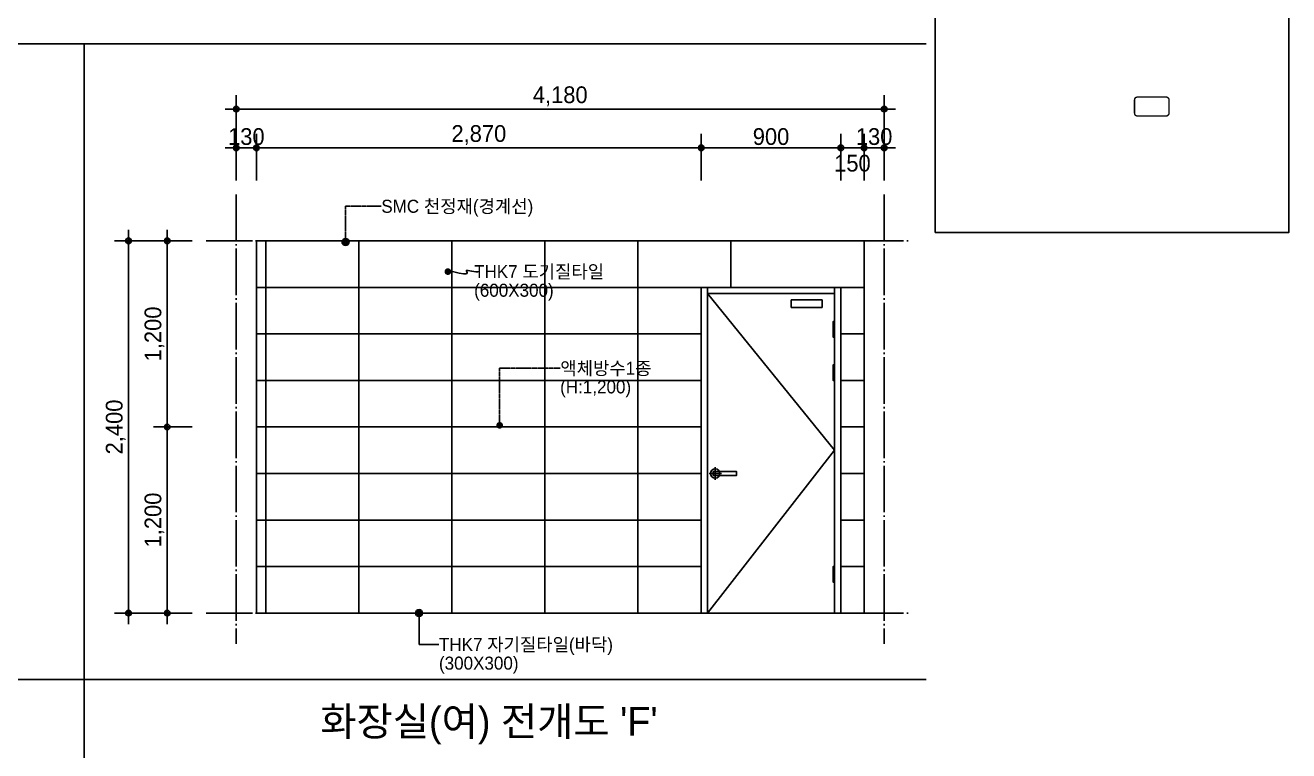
# Model space of a CAD drawing. Header units: millimetres. Extents: x 555 to 100215, y 750 to 17024.
# Drawn here: x 92064 to 100215, y 5389 to 10067 of the extents above; entities that cross this region are included whole.
import ezdxf
from ezdxf.enums import TextEntityAlignment as Align

# ---------------------------------------------------------------- set-up
doc = ezdxf.new("R2010")
doc.units = ezdxf.units.MM
doc.set_wipeout_variables(frame=1)
for name, pattern in [('$RECOVER_070302152830-3', [0]), ('CEN', [35, 30, -2, 1, -2]), ('HID', [2.3, 1.5, -0.8]), ('사무실2종$0$ACAD_ISO04W100', [30, 24, -3, 0, -3])]:
    doc.linetypes.add(name, pattern=pattern)
for name, color, linetype in [('$ZCDB_AUDIT_GENERATED_600D18', 7, 'Continuous'), ('1', 1, 'Continuous'), ('4A.TEC TEXT', 7, 'Continuous'), ('4A.TEC TEXT 2', 3, 'Continuous'), ('4A.TEC 해치 1', 9, 'Continuous'), ('_LIBR', 4, 'Continuous'), ('CEN', 1, 'CEN'), ('SY', 1, 'Continuous'), ('WAL', 3, 'Continuous'), ('WID', 4, 'Continuous')]:
    doc.layers.add(name, color=color, linetype=linetype)
doc.layers.add('DEFPOINT', color=135, linetype='Continuous', plot=False)
doc.styles.add('나눔고딕', font='')
doc.styles.add('돋움', font='')
doc.styles.get('나눔고딕').set_extended_font_data('Dotum')
doc.styles.get('돋움').set_extended_font_data('Dotum')
doc.dimstyles.new('DIM_600(외부치수)', dxfattribs={"dimscale": 400, "dimtxt": 3.3, "dimasz": 1, "dimexe": 2, "dimexo": 2, "dimgap": 1, "dimtad": 1, "dimdec": 0, "dimdsep": 46, "dimlunit": 6, "dimtxsty": '나눔고딕', "dimblk1": 'DIMDOT', "dimblk2": 'DIMDOT', "dimsah": 1, "dimcen": 2.5, "dimdle": 1.5, "dimclrd": 8, "dimclre": 8, "dimclrt": 3, "dimadec": 0, "dimazin": 0, "dimtfac": 1, "dimtdec": 0, "dimtix": 1, "dimtmove": 2, "dimatfit": 3, "dimldrblk": 'DIMDOT', "dimfxl": 1, "dimtvp": 1, "dimtolj": 1, "dimtzin": 0, "dimarcsym": 0})

# ---------------------------------------------------------------- blocks, each defined once
blk = doc.blocks.new('DIMDOT')
at = {"color": 0}
blk.add_line((-2, 0), (2, 0), dxfattribs=at)
for radius in [0.5, 0.25]:
    blk.add_circle((0, 0), radius, dxfattribs=at)
blk = doc.blocks.new('*D540')
at = {"layer": '$ZCDB_AUDIT_GENERATED_600D18', "color": 8, "lineweight": -2, "transparency": 16777216}
for p, q in [((93425.2, 9066.4, 0), (93425.2, 9366.4, 0)), ((93555.2, 9066.4, 0), (93555.2, 9366.4, 0)), ((93389.2, 9276.4, 0), (93353.2, 9276.4, 0)), ((93425.2, 9276.4, 0), (93555.2, 9276.4, 0)), ((93591.2, 9276.4, 0), (93627.2, 9276.4, 0))]:
    blk.add_line(p, q, dxfattribs=at)
at = {"layer": 'Defpoints', "color": 0, "transparency": 16777216}
for p in [(93555.2, 9276.4, 0), (93425.2, 8976.4, 0), (93555.2, 8976.4, 0)]:
    blk.add_point(p, dxfattribs=at)
at = {"layer": '$ZCDB_AUDIT_GENERATED_600D18', "color": 8, "lineweight": -2, "transparency": 16777216, "xscale": 36, "yscale": 36, "zscale": 36}
blk.add_blockref('DIMDOT', (93425.2, 9276.4, 0), dxfattribs=at)
at = {"layer": '$ZCDB_AUDIT_GENERATED_600D18', "color": 8, "lineweight": -2, "transparency": 16777216, "xscale": 36, "yscale": 36, "zscale": 36, "rotation": 180}
blk.add_blockref('DIMDOT', (93555.2, 9276.4, 0), dxfattribs=at)
at = {"layer": '$ZCDB_AUDIT_GENERATED_600D18', "color": 3, "transparency": 16777216, "insert": (93490.2, 9348.5, 0), "char_height": 108, "attachment_point": 5, "style": '나눔고딕'}
blk.add_mtext('\\A1;130', dxfattribs=at)
blk = doc.blocks.new('*D541')
at = {"layer": '$ZCDB_AUDIT_GENERATED_600D18', "color": 8, "lineweight": -2, "transparency": 16777216}
for p, q in [((93425.2, 9066.4), (93425.2, 9616.4)), ((97605.2, 9066.4), (97605.2, 9616.4)), ((93461.2, 9526.4), (97569.2, 9526.4))]:
    blk.add_line(p, q, dxfattribs=at)
at = {"layer": 'Defpoints', "color": 0, "transparency": 16777216}
for p in [(97605.2, 9526.4), (93425.2, 8976.4, 0), (97605.2, 8976.4, 0)]:
    blk.add_point(p, dxfattribs=at)
at = {"layer": '$ZCDB_AUDIT_GENERATED_600D18', "color": 8, "lineweight": -2, "transparency": 16777216, "xscale": 36, "yscale": 36, "zscale": 36, "rotation": 180}
blk.add_blockref('DIMDOT', (93425.2, 9526.4), dxfattribs=at)
at = {"layer": '$ZCDB_AUDIT_GENERATED_600D18', "color": 8, "lineweight": -2, "transparency": 16777216, "xscale": 36, "yscale": 36, "zscale": 36}
blk.add_blockref('DIMDOT', (97605.2, 9526.4), dxfattribs=at)
at = {"layer": '$ZCDB_AUDIT_GENERATED_600D18', "color": 3, "transparency": 16777216, "insert": (95515.2, 9608.9), "char_height": 108, "attachment_point": 5, "style": '나눔고딕'}
blk.add_mtext('\\A1;4,180', dxfattribs=at)
blk = doc.blocks.new('*D542')
at = {"layer": '$ZCDB_AUDIT_GENERATED_600D18', "color": 8, "lineweight": -2, "transparency": 16777216}
for p, q in [((93140.2, 8676.4, 0), (92640.2, 8676.4, 0)), ((92730.2, 6312.4, 0), (92730.2, 8640.4, 0)), ((93140.2, 6276.4, 0), (92640.2, 6276.4, 0))]:
    blk.add_line(p, q, dxfattribs=at)
at = {"layer": 'Defpoints', "color": 0, "transparency": 16777216}
for p in [(92730.2, 8676.4, 0), (93230.2, 8676.4, 0), (93230.2, 6276.4, 0)]:
    blk.add_point(p, dxfattribs=at)
at = {"layer": '$ZCDB_AUDIT_GENERATED_600D18', "color": 8, "lineweight": -2, "transparency": 16777216, "xscale": 36, "yscale": 36, "zscale": 36}
for p, rotation in [((92730.2, 8676.4, 0), 90), ((92730.2, 6276.4, 0), 270)]:
    blk.add_blockref('DIMDOT', p, dxfattribs=dict(at, rotation=rotation))
at = {"layer": '$ZCDB_AUDIT_GENERATED_600D18', "color": 3, "transparency": 16777216, "insert": (92647.7, 7476.4, 0), "char_height": 108, "attachment_point": 5, "rotation": 90, "style": '나눔고딕'}
blk.add_mtext('\\A1;2,400', dxfattribs=at)
blk = doc.blocks.new('*D543')
at = {"layer": '$ZCDB_AUDIT_GENERATED_600D18', "color": 8, "lineweight": -2, "transparency": 16777216}
for p, q in [((93140.2, 7476.4), (92890.2, 7476.4)), ((92980.2, 7440.4), (92980.2, 6312.4)), ((93140.2, 6276.4), (92890.2, 6276.4))]:
    blk.add_line(p, q, dxfattribs=at)
at = {"layer": 'Defpoints', "color": 0, "transparency": 16777216}
for p in [(93230.2, 7476.4, 0), (92980.2, 6276.4), (93230.2, 6276.4, 0)]:
    blk.add_point(p, dxfattribs=at)
at = {"layer": '$ZCDB_AUDIT_GENERATED_600D18', "color": 8, "lineweight": -2, "transparency": 16777216, "xscale": 36, "yscale": 36, "zscale": 36}
for p, rotation in [((92980.2, 7476.4), 90), ((92980.2, 6276.4), 270)]:
    blk.add_blockref('DIMDOT', p, dxfattribs=dict(at, rotation=rotation))
at = {"layer": '$ZCDB_AUDIT_GENERATED_600D18', "color": 3, "transparency": 16777216, "insert": (92897.7, 6876.4), "char_height": 108, "attachment_point": 5, "rotation": 90, "style": '나눔고딕'}
blk.add_mtext('\\A1;1,200', dxfattribs=at)
blk = doc.blocks.new('*D544')
at = {"layer": '$ZCDB_AUDIT_GENERATED_600D18', "color": 8, "lineweight": -2, "transparency": 16777216}
for p, q in [((93140.2, 8676.4), (92890.2, 8676.4)), ((92980.2, 7512.4), (92980.2, 8640.4)), ((93140.2, 7476.4), (92890.2, 7476.4))]:
    blk.add_line(p, q, dxfattribs=at)
at = {"layer": 'Defpoints', "color": 0, "transparency": 16777216}
for p in [(92980.2, 8676.4), (93230.2, 8676.4, 0), (93230.2, 7476.4, 0)]:
    blk.add_point(p, dxfattribs=at)
at = {"layer": '$ZCDB_AUDIT_GENERATED_600D18', "color": 8, "lineweight": -2, "transparency": 16777216, "xscale": 36, "yscale": 36, "zscale": 36}
for p, rotation in [((92980.2, 8676.4), 90), ((92980.2, 7476.4), 270)]:
    blk.add_blockref('DIMDOT', p, dxfattribs=dict(at, rotation=rotation))
at = {"layer": '$ZCDB_AUDIT_GENERATED_600D18', "color": 3, "transparency": 16777216, "insert": (92897.7, 8076.4), "char_height": 108, "attachment_point": 5, "rotation": 90, "style": '나눔고딕'}
blk.add_mtext('\\A1;1,200', dxfattribs=at)
blk = doc.blocks.new('*D545')
at = {"layer": '$ZCDB_AUDIT_GENERATED_600D18', "color": 8, "lineweight": -2, "transparency": 16777216}
for p, q in [((97475.2, 9066.4, 0), (97475.2, 9366.4, 0)), ((97605.2, 9066.4, 0), (97605.2, 9366.4, 0)), ((97439.2, 9276.4, 0), (97403.2, 9276.4, 0)), ((97475.2, 9276.4, 0), (97605.2, 9276.4, 0)), ((97641.2, 9276.4, 0), (97677.2, 9276.4, 0))]:
    blk.add_line(p, q, dxfattribs=at)
at = {"layer": 'Defpoints', "color": 0, "transparency": 16777216}
for p in [(97605.2, 9276.4, 0), (97475.2, 8976.4, 0), (97605.2, 8976.4, 0)]:
    blk.add_point(p, dxfattribs=at)
at = {"layer": '$ZCDB_AUDIT_GENERATED_600D18', "color": 8, "lineweight": -2, "transparency": 16777216, "xscale": 36, "yscale": 36, "zscale": 36}
blk.add_blockref('DIMDOT', (97475.2, 9276.4, 0), dxfattribs=at)
at = {"layer": '$ZCDB_AUDIT_GENERATED_600D18', "color": 8, "lineweight": -2, "transparency": 16777216, "xscale": 36, "yscale": 36, "zscale": 36, "rotation": 180}
blk.add_blockref('DIMDOT', (97605.2, 9276.4, 0), dxfattribs=at)
at = {"layer": '$ZCDB_AUDIT_GENERATED_600D18', "color": 3, "transparency": 16777216, "insert": (97540.2, 9348.5, 0), "char_height": 108, "attachment_point": 5, "style": '나눔고딕'}
blk.add_mtext('\\A1;130', dxfattribs=at)
blk = doc.blocks.new('화장실 300x2100')
blk.add_wipeout([(1054459, -255545.3), (1054459, -253445.3), (1053559, -253445.3), (1053559, -255545.3)]).dxf.layer = '4A.TEC 해치 1'
at = {"layer": '1', "color": 10, "linetype": '$RECOVER_070302152830-3'}
for p, q in [((1053599, -253485.3), (1054419, -254495.3)), ((1054419, -254495.3), (1053599, -255545.3)), ((1053649, -254685.3), (1053649, -254605.3)), ((1053609, -254645.3), (1053689, -254645.3))]:
    blk.add_line(p, q, dxfattribs=at)
at = {"layer": '_LIBR', "color": 4, "linetype": 'Continuous'}
for p, q in [((1053599, -253445.3), (1053599, -255545.3)), ((1054419, -253485.3), (1053599, -253485.3)), ((1054419, -255545.3), (1054419, -253445.3))]:
    blk.add_line(p, q, dxfattribs=at)
blk.add_lwpolyline([(1054459, -253445.3), (1054459, -255545.3), (1053559, -255545.3), (1053559, -253445.3), (1054459, -253445.3)], dxfattribs=at)
at = {"layer": 'WAL', "color": 8}
for p, q in [((1054139, -253525.3), (1054339, -253525.3)), ((1054139, -253575.3), (1054139, -253525.3)), ((1054139, -253575.3), (1054339, -253575.3)), ((1054339, -253575.3), (1054339, -253525.3))]:
    blk.add_line(p, q, dxfattribs=at)
for points in [[(1054419, -253765.3), (1054409, -253765.3), (1054409, -253665.3), (1054419, -253665.3)], [(1054419, -254045.3), (1054409, -254045.3), (1054409, -253945.3), (1054419, -253945.3)], [(1053636.5, -254632.8), (1053786.5, -254632.8), (1053786.5, -254657.8), (1053636.5, -254657.8), (1053636.5, -254632.8)], [(1054419, -255345.3), (1054409, -255345.3), (1054409, -255245.3), (1054419, -255245.3)]]:
    blk.add_lwpolyline(points, dxfattribs=at)
blk.add_circle((1053649, -254645.3), 30, dxfattribs=at)
blk = doc.blocks.new('*D546')
at = {"layer": '$ZCDB_AUDIT_GENERATED_600D18', "color": 8, "lineweight": -2, "transparency": 16777216}
for p, q in [((97325.2, 9066.4, 0), (97325.2, 9366.4, 0)), ((97475.2, 9066.4, 0), (97475.2, 9366.4, 0)), ((97361.2, 9276.4, 0), (97439.2, 9276.4, 0))]:
    blk.add_line(p, q, dxfattribs=at)
at = {"layer": 'Defpoints', "color": 0, "transparency": 16777216}
for p in [(97475.2, 9276.4, 0), (97325.2, 8976.4, 0), (97475.2, 8976.4, 0)]:
    blk.add_point(p, dxfattribs=at)
at = {"layer": '$ZCDB_AUDIT_GENERATED_600D18', "color": 8, "lineweight": -2, "transparency": 16777216, "xscale": 36, "yscale": 36, "zscale": 36, "rotation": 180}
blk.add_blockref('DIMDOT', (97325.2, 9276.4, 0), dxfattribs=at)
at = {"layer": '$ZCDB_AUDIT_GENERATED_600D18', "color": 8, "lineweight": -2, "transparency": 16777216, "xscale": 36, "yscale": 36, "zscale": 36}
blk.add_blockref('DIMDOT', (97475.2, 9276.4, 0), dxfattribs=at)
at = {"layer": '$ZCDB_AUDIT_GENERATED_600D18', "color": 3, "transparency": 16777216, "insert": (97400.2, 9177, 0), "char_height": 108, "attachment_point": 5, "style": '나눔고딕'}
blk.add_mtext('\\A1;150', dxfattribs=at)
blk = doc.blocks.new('*D547')
at = {"layer": '$ZCDB_AUDIT_GENERATED_600D18', "color": 8, "lineweight": -2, "transparency": 16777216}
for p, q in [((96425.2, 9066.4, 0), (96425.2, 9366.4, 0)), ((97325.2, 9066.4, 0), (97325.2, 9366.4, 0)), ((97289.2, 9276.4, 0), (96461.2, 9276.4, 0))]:
    blk.add_line(p, q, dxfattribs=at)
at = {"layer": 'Defpoints', "color": 0, "transparency": 16777216}
for p in [(96425.2, 9276.4, 0), (96425.2, 8976.4, 0), (97325.2, 8976.4, 0)]:
    blk.add_point(p, dxfattribs=at)
at = {"layer": '$ZCDB_AUDIT_GENERATED_600D18', "color": 8, "lineweight": -2, "transparency": 16777216, "xscale": 36, "yscale": 36, "zscale": 36, "rotation": 180}
blk.add_blockref('DIMDOT', (96425.2, 9276.4, 0), dxfattribs=at)
at = {"layer": '$ZCDB_AUDIT_GENERATED_600D18', "color": 8, "lineweight": -2, "transparency": 16777216, "xscale": 36, "yscale": 36, "zscale": 36}
blk.add_blockref('DIMDOT', (97325.2, 9276.4, 0), dxfattribs=at)
at = {"layer": '$ZCDB_AUDIT_GENERATED_600D18', "color": 3, "transparency": 16777216, "insert": (96875.2, 9348.5, 0), "char_height": 108, "attachment_point": 5, "style": '나눔고딕'}
blk.add_mtext('\\A1;900', dxfattribs=at)
blk = doc.blocks.new('*D548')
at = {"layer": '$ZCDB_AUDIT_GENERATED_600D18', "color": 8, "lineweight": -2, "transparency": 16777216}
for p, q in [((93555.2, 9066.4, 0), (93555.2, 9366.4, 0)), ((96425.2, 9066.4, 0), (96425.2, 9366.4, 0)), ((93591.2, 9276.4, 0), (96389.2, 9276.4, 0))]:
    blk.add_line(p, q, dxfattribs=at)
at = {"layer": 'Defpoints', "color": 0, "transparency": 16777216}
for p in [(96425.2, 9276.4, 0), (93555.2, 8976.4, 0), (96425.2, 8976.4, 0)]:
    blk.add_point(p, dxfattribs=at)
at = {"layer": '$ZCDB_AUDIT_GENERATED_600D18', "color": 8, "lineweight": -2, "transparency": 16777216, "xscale": 36, "yscale": 36, "zscale": 36, "rotation": 180}
blk.add_blockref('DIMDOT', (93555.2, 9276.4, 0), dxfattribs=at)
at = {"layer": '$ZCDB_AUDIT_GENERATED_600D18', "color": 8, "lineweight": -2, "transparency": 16777216, "xscale": 36, "yscale": 36, "zscale": 36}
blk.add_blockref('DIMDOT', (96425.2, 9276.4, 0), dxfattribs=at)
at = {"layer": '$ZCDB_AUDIT_GENERATED_600D18', "color": 3, "transparency": 16777216, "insert": (94990.2, 9358.9, 0), "char_height": 108, "attachment_point": 5, "style": '나눔고딕'}
blk.add_mtext('\\A1;2,870', dxfattribs=at)

msp = doc.modelspace()

# ---------------------------------------------------------------- hatches: boundary and pattern name
at = {"layer": 'SY', "ltscale": 0.05}
h = msp.add_hatch(color=256, dxfattribs=at)
edge = h.paths.add_edge_path()
edge.add_arc((94130.15, 8669.53), 22.53, -630, -270, ccw=False)
h = msp.add_hatch(color=256, dxfattribs=at)
edge = h.paths.add_edge_path()
edge.add_arc((94604.74, 6276.47), 22.53, -360, 0, ccw=False)

# ---------------------------------------------------------------- linework, layer by layer
at = {"color": 3}
for p, q in [((76155, 9946.87), (97875, 9946.87)), ((92445, 750), (92445, 9946.87))]:
    msp.add_line(p, q, dxfattribs=at)
at = {"color": 8}
for p, q in [((93615.2, 8676.39, 0), (93615.2, 6276.39, 0)), ((94215.2, 8676.39, 0), (94215.2, 6276.39, 0)), ((94815.2, 8676.39, 0), (94815.2, 6276.39, 0)), ((95415.2, 8676.39, 0), (95415.2, 6276.39, 0)), ((96015.2, 8676.39, 0), (96015.2, 6276.39, 0)), ((96615.2, 8676.39, 0), (96615.2, 6276.39, 0)), ((93555.2, 8376.39, 0), (97475.2, 8376.39, 0)), ((93555.2, 8076.39, 0), (97475.2, 8076.39, 0)), ((93555.2, 7776.39, 0), (97475.2, 7776.39, 0)), ((97475.2, 7476.39, 0), (93555.2, 7476.39, 0)), ((93555.2, 7176.39, 0), (97475.2, 7176.39, 0)), ((93555.2, 6876.39, 0), (97475.2, 6876.39, 0)), ((93555.2, 6576.39, 0), (97475.2, 6576.39, 0))]:
    msp.add_line(p, q, dxfattribs=at)
at = {"color": 4}
msp.add_line((97875, 5848.44), (76155, 5848.44), dxfattribs=at)
at = {"layer": 'CEN', "ltscale": 10}
for p, q in [((93425.2, 8976.39, 0), (93425.2, 6078.39, 0)), ((97605.2, 8976.39, 0), (97605.2, 6078.39, 0)), ((93230.2, 8676.39, 0), (97775.2, 8676.39, 0)), ((93230.2, 6276.39, 0), (97775.2, 6276.39, 0))]:
    msp.add_line(p, q, dxfattribs=at)
at = {"layer": 'CEN', "elevation": 0}
for points in [[(94130.15, 8669.53), (94130.15, 8899.56), (94360.92, 8899.56)], [(95124.31, 7487.17), (95124.31, 7855.06), (95514.37, 7855.06)]]:
    msp.add_lwpolyline(points, dxfattribs=at)
at = {"layer": 'SY', "ltscale": 0.05}
for p, q in [((94604.74, 6276.47, 0), (94604.74, 6073.65, 0)), ((94604.74, 6073.65, 0), (94732.96, 6073.65, 0))]:
    msp.add_line(p, q, dxfattribs=at)
at = {"layer": 'SY', "ltscale": 0.05, "const_width": 21.52, "elevation": 0}
for points in [[(94779.84, 8478.31, -1), (94801.36, 8478.31, -1)], [(95135.07, 7487.17, 1), (95113.55, 7487.17, 1)]]:
    msp.add_lwpolyline(points, format="xyb", close=True, dxfattribs=at)
at = {"layer": 'SY', "ltscale": 0.05}
msp.add_lwpolyline([(94820.6, 8478.31), (94863.09, 8468.61), (94890.97, 8464.14), (94907.05, 8463.78), (94914.16, 8466.42), (94915.13, 8470.94), (94912.78, 8476.23), (94909.93, 8481.18), (94909.41, 8484.66), (94913.38, 8485.86), (94921.37, 8485.15), (94932.23, 8483.21), (94944.83, 8480.69), (94958.02, 8478.28), (94970.66, 8476.63), (94981.62, 8476.42), (94989.76, 8478.31)], dxfattribs=at)
for centre in [(94130.15, 8669.53, 0), (94604.74, 6276.47, 0)]:
    msp.add_circle(centre, 22.53, dxfattribs=at)
at = {"layer": 'WAL', "elevation": 0}
for points in [[(93555.2, 8676.39), (97475.2, 8676.39), (97475.2, 6276.39), (93555.2, 6276.39)], [(93555.2, 6276.39), (93555.2, 8676.39)]]:
    msp.add_lwpolyline(points, dxfattribs=at)
at = {"layer": 'WID', "linetype": 'HID', "ltscale": 20}
msp.add_line((93555.2, 7476.39, 0), (97475.2, 7476.39, 0), dxfattribs=at)

# ---------------------------------------------------------------- texts
at = {"layer": '4A.TEC TEXT', "style": '돋움'}
for s, p in [('SMC 천정재(경계선)', (94360.92, 8899.56, 0)), ('THK7 도기질타일', (94959.76, 8478.31, 0)), ('(600X300)', (94959.76, 8358.31, 0)), ('액체방수1종', (95515.97, 7855.06, 0)), ('(H:1,200)', (95514.49, 7735.06, 0)), ('THK7 자기질타일(바닥)', (94732.96, 6073.65, 0)), ('(300X300)', (94732.96, 5953.65, 0))]:
    msp.add_text(s, height=84, dxfattribs=at).set_placement(p, align=Align.MIDDLE_LEFT)
at = {"layer": '4A.TEC TEXT 2', "color": 3, "style": '나눔고딕'}
msp.add_text("화장실(여) 전개도 'F'", height=186.3, dxfattribs=at).set_placement((95055.51, 5578.3), align=Align.MIDDLE_CENTER)

# ---------------------------------------------------------------- dimensions: what is measured, and where the dimension line sits
at = {"layer": '$ZCDB_AUDIT_GENERATED_600D18'}
for base, p1, p2, picture, middle in [((97605.2, 9526.39, 0), (93425.2, 8976.39, 0), (97605.2, 8976.39, 0), '*D541', (95515.2, 9608.86, 0)), ((93555.2, 9276.39, 0), (93425.2, 8976.39, 0), (93555.2, 8976.39, 0), '*D540', (93490.2, 9348.46, 0)), ((97605.2, 9276.39, 0), (97475.2, 8976.39, 0), (97605.2, 8976.39, 0), '*D545', (97540.2, 9348.46, 0))]:
    dim = msp.add_linear_dim(base=base, p1=p1, p2=p2, dimstyle='DIM_600(외부치수)', override={"dimscale": 300, "dimtxt": 0.36, "dimasz": 0.12, "dimexe": 0.3, "dimexo": 0.3, "dimgap": 0.06, "dimdec": 1, "dimblk1": 'DIMDOT', "dimblk2": 'DIMDOT', "dimdle": 0.06}, dxfattribs=at)
    dim.commit()
    dim.dimension.update_dxf_attribs({"geometry": picture, "text_midpoint": middle})
for p1, angle, picture, middle in [((93555.2, 8976.39, 0), 0, '*D548', (94990.2, 9358.86, 0)), ((97325.2, 8976.39, 0), 180, '*D547', (96875.2, 9348.46, 0))]:
    dim = msp.add_linear_dim(base=(96425.2, 9276.39, 0), p1=p1, p2=(96425.2, 8976.39, 0), angle=angle, dimstyle='DIM_600(외부치수)', override={"dimscale": 300, "dimtxt": 0.36, "dimasz": 0.12, "dimexe": 0.3, "dimexo": 0.3, "dimgap": 0.06, "dimdec": 1, "dimblk1": 'DIMDOT', "dimblk2": 'DIMDOT', "dimdle": 0.06}, dxfattribs=at)
    dim.commit()
    dim.dimension.update_dxf_attribs({"geometry": picture, "text_midpoint": middle})
dim = msp.add_linear_dim(base=(97475.2, 9276.39, 0), p1=(97325.2, 8976.39, 0), p2=(97475.2, 8976.39, 0), angle=0, dimstyle='DIM_600(외부치수)', override={"dimscale": 300, "dimtxt": 0.36, "dimasz": 0.12, "dimexe": 0.3, "dimexo": 0.3, "dimgap": 0.06, "dimdec": 1, "dimdle": 0.06}, dxfattribs=at)
dim.commit()
dim.dimension.update_dxf_attribs({"geometry": '*D546', "text_midpoint": (97400.2, 9176.98, 0), "dimtype": 160})
for p1, p2, distance, picture, middle in [((93230.2, 6276.39, 0), (93230.2, 8676.39, 0), 500, '*D542', (92647.72, 7476.39, 0)), ((93230.2, 7476.39, 0), (93230.2, 8676.39, 0), 250, '*D544', (92897.72, 8076.39, 0)), ((93230.2, 7476.39, 0), (93230.2, 6276.39, 0), -250, '*D543', (92897.72, 6876.39, 0))]:
    dim = msp.add_aligned_dim(p1=p1, p2=p2, distance=distance, dimstyle='DIM_600(외부치수)', override={"dimscale": 300, "dimtxt": 0.36, "dimasz": 0.12, "dimexe": 0.3, "dimexo": 0.3, "dimgap": 0.06, "dimdec": 1, "dimblk1": 'DIMDOT', "dimblk2": 'DIMDOT', "dimdle": 0.06}, dxfattribs=at)
    dim.commit()
    dim.dimension.update_dxf_attribs({"geometry": picture, "text_midpoint": middle})

# ---------------------------------------------------------------- wipeouts: each hides what was drawn before it
msp.add_wipeout([(97935, 10650), (100215, 10650), (100215, 8730), (97935, 8730)]).dxf.layer = 'DEFPOINT'

# ---------------------------------------------------------------- next in the draw order: linework, layer by layer
msp.add_lwpolyline([(97935, 8730), (100215, 8730), (100215, 10650), (97935, 10650)], close=True)
at = {"color": 10, "linetype": '사무실2종$0$ACAD_ISO04W100', "ltscale": 3, "const_width": 9}
msp.add_lwpolyline([(99238.14, 9482.11), (99424.55, 9482.11, 0.4142136), (99442.55, 9500.11), (99442.55, 9585.74, 0.4142136), (99424.55, 9603.74), (99238.14, 9603.74, 0.4142136), (99220.14, 9585.74), (99220.14, 9500.11, 0.4142136)], format="xyb", close=True, dxfattribs=at)

# ---------------------------------------------------------------- next in the draw order: block references
msp.add_blockref('화장실 300x2100', (-957133.78, 261821.66, 0))

doc.saveas('drawing.dxf')
